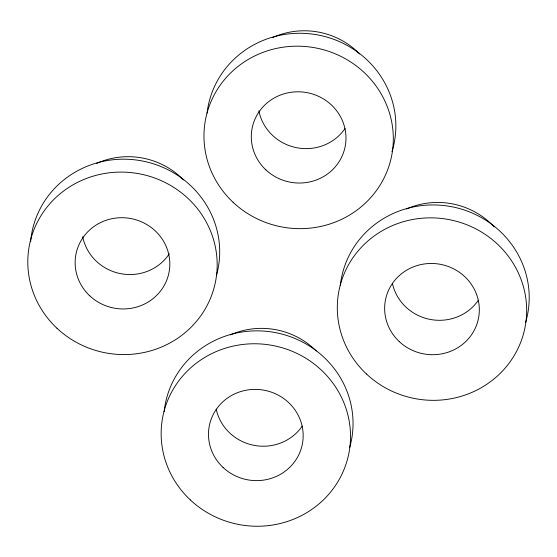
<?xml version="1.0" encoding="UTF-8"?>
<svg xmlns="http://www.w3.org/2000/svg" width="557" height="557" viewBox="0 0 557 557"><rect width="100%" height="100%" fill="white"/><g stroke="black" fill="none" stroke-linecap="round" stroke-linejoin="round"><path stroke-width="0.84" d="M340.299 285.72A94.822 91.104 11.1 0 1 452.312 206.835A94.822 91.104 11.1 0 1 525.564 322.58M406.554 208.979A75.07 72.125 11.1 0 1 494.198 226.901M478.372 300.209A47.408 45.549 11.1 0 1 429.927 319.377A47.408 45.549 11.1 0 1 392.379 283.255M207.051 113.196A94.822 91.104 11.1 0 1 319.836 35.342A94.822 91.104 11.1 0 1 391.968 151.72M272.491 37.632A75.07 72.125 11.1 0 1 359.662 53.98M345.027 128.535A47.408 45.549 11.1 0 1 296.192 147.619A47.408 45.549 11.1 0 1 258.873 110.829M164.148 411.637A94.822 91.104 11.1 0 1 275.722 332.668A94.822 91.104 11.1 0 1 349.643 447.675M230.403 334.896A75.07 72.125 11.1 0 1 316.251 350.959M302.214 426.126A47.408 45.549 11.1 0 1 253.769 445.294A47.408 45.549 11.1 0 1 216.22 409.172M30.635 241.668A94.822 91.104 11.1 0 1 141.06 160.75A94.822 91.104 11.1 0 1 216.527 275.179M96.333 163.549A75.07 72.125 11.1 0 1 183.504 179.897M169.286 253.825A47.408 45.549 11.1 0 1 120.409 273.612A47.408 45.549 11.1 0 1 82.721 236.746M366.443 373.977A94.822 91.104 11.1 0 0 523.942 332.195A94.822 91.104 11.1 0 0 405.573 221.094A94.822 91.104 11.1 0 0 366.443 373.977M399.216 341.532A47.408 45.549 11.1 0 0 477.962 320.644A47.408 45.549 11.1 0 0 418.78 265.09A47.408 45.549 11.1 0 0 399.216 341.532M233.098 202.302A94.822 91.104 11.1 0 0 390.589 160.52A94.822 91.104 11.1 0 0 272.227 49.42A94.822 91.104 11.1 0 0 233.098 202.302M265.87 169.857A47.408 45.549 11.1 0 0 344.616 148.97A47.408 45.549 11.1 0 0 285.435 93.416A47.408 45.549 11.1 0 0 265.87 169.857M190.292 499.894A94.822 91.104 11.1 0 0 347.784 458.112A94.822 91.104 11.1 0 0 229.414 347.011A94.822 91.104 11.1 0 0 190.292 499.894M223.058 467.448A47.408 45.549 11.1 0 0 301.803 446.561A47.408 45.549 11.1 0 0 242.622 391.007A47.408 45.549 11.1 0 0 223.058 467.448M56.939 328.219A94.822 91.104 11.1 0 0 214.438 286.437A94.822 91.104 11.1 0 0 96.069 175.337A94.822 91.104 11.1 0 0 56.939 328.219M89.712 295.774A47.408 45.549 11.1 0 0 168.458 274.886A47.408 45.549 11.1 0 0 109.276 219.333A47.408 45.549 11.1 0 0 89.712 295.774"/></g></svg>
